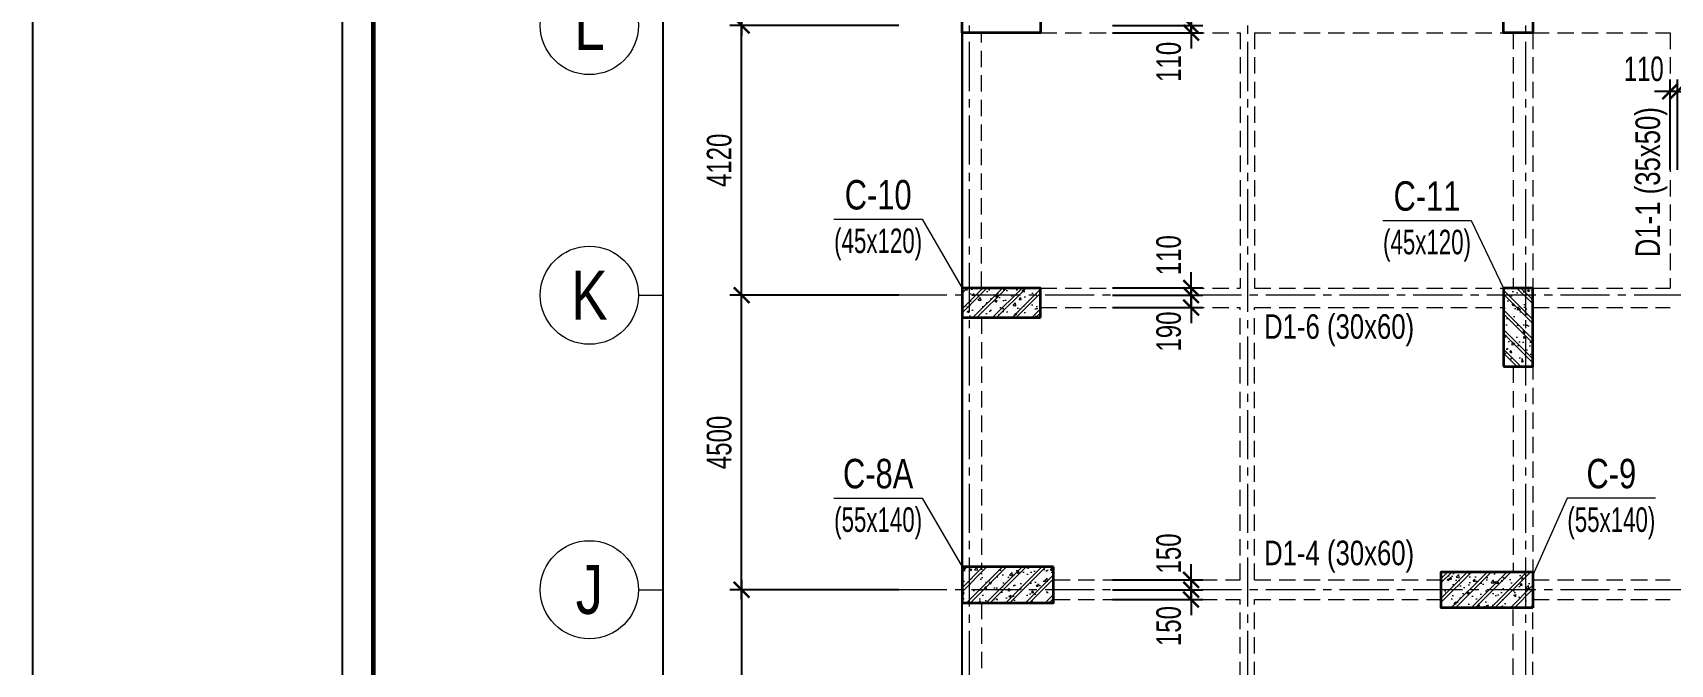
# Model space of a CAD drawing. Header units: millimetres. Extents: x 0 to 132533, y 0 to 93608.
# Drawn here: x 0 to 25017, y 51098 to 60747 of the extents above; entities that cross this region are included whole.
import ezdxf
from ezdxf.enums import TextEntityAlignment as Align

# ---------------------------------------------------------------- set-up
doc = ezdxf.new("R2010")
doc.units = ezdxf.units.MM
doc.header["$LTSCALE"] = 1000
doc.header["$MEASUREMENT"] = 0
doc.linetypes.add('CENTER2', pattern=[1.125, 0.75, -0.125, 0.125, -0.125])
doc.linetypes.add('HIDDEN', pattern=[0.375, 0.25, -0.125])
doc.layers.add('CDC-KHUNGTEN', color=7, linetype='Continuous')
for name, color, linetype, lineweight in [('CDC.01.AXIS', 160, 'CENTER2', 13), ('CDC.02.DIM', 1, 'Continuous', 18), ('CDC.03.BORDER', 3, 'Continuous', 25), ('CDC.07.TEXTCOL', 3, 'Continuous', 18), ('CDC.08.TEXTBEAM', 2, 'Continuous', 18), ('CDC.09.COLUMN', 4, 'Continuous', 35), ('CDC.10.HATCH', 163, 'Continuous', 9), ('CDC.13.BEAM', 8, 'HIDDEN', 18), ('TEXTCOL_SHAPE', 6, 'Continuous', 20)]:
    doc.layers.add(name, color=color, linetype=linetype, lineweight=lineweight)
doc.styles.add('KCS_BIGTEXT', font='arial.ttf', dxfattribs={"width": 0.75})
doc.styles.add('KCS_SMTEXT', font='arial.ttf', dxfattribs={"width": 0.7})
doc.dimstyles.new('KCS_DIM150', dxfattribs={"dimscale": 150, "dimtxt": 2.5, "dimasz": 1.6, "dimexe": 1.2, "dimexo": 0, "dimgap": 1, "dimtad": 1, "dimdec": 0, "dimzin": 0, "dimdsep": 46, "dimtxsty": 'KCS_SMTEXT', "dimblk": 'ARCHTICK', "dimcen": 0, "dimdle": 1, "dimclrd": 1, "dimclre": 1, "dimclrt": 2, "dimadec": 0, "dimazin": 0, "dimtfac": 1, "dimtdec": 0, "dimtix": 1, "dimtmove": 2, "dimatfit": 3, "dimfxl": 1, "dimtolj": 1, "dimtzin": 0, "dimarcsym": 0})

# ---------------------------------------------------------------- blocks, each defined once
blk = doc.blocks.new('_ArchTick')
at = {"color": 0, "linetype": 'ByBlock', "const_width": 0.15}
blk.add_lwpolyline([(-0.5, -0.5), (0.5, 0.5)], dxfattribs=at)
blk = doc.blocks.new('*D84')
at = {"layer": 'CDC.02.DIM', "color": 1, "lineweight": -2, "transparency": 16777216}
for p, q in [((9629, 11567), (9629, 83907)), ((13229, 83757), (9449, 83757)), ((13229, 11717), (9449, 11717))]:
    blk.add_line(p, q, dxfattribs=at)
at = {"layer": 'Defpoints', "color": 0, "transparency": 16777216}
for p in [(9629, 83757), (13229, 83757), (13229, 11717)]:
    blk.add_point(p, dxfattribs=at)
at = {"layer": 'CDC.02.DIM', "color": 1, "lineweight": -2, "transparency": 16777216, "xscale": 240, "yscale": 240, "zscale": 240}
for p, rotation in [((9629, 83757), 90), ((9629, 11717), 270)]:
    blk.add_blockref('_ArchTick', p, dxfattribs=dict(at, rotation=rotation))
at = {"layer": 'CDC.02.DIM', "color": 2, "transparency": 16777216, "insert": (9288, 49880), "char_height": 375, "attachment_point": 5, "rotation": 90, "style": 'KCS_SMTEXT'}
blk.add_mtext('\\A1;72040', dxfattribs=at)
blk = doc.blocks.new('*D88')
at = {"layer": 'CDC.02.DIM', "color": 1, "lineweight": -2, "transparency": 16777216}
for p, q in [((13229, 65357), (10649, 65357)), ((10829, 65507), (10829, 60707)), ((13229, 60857), (10649, 60857))]:
    blk.add_line(p, q, dxfattribs=at)
at = {"layer": 'Defpoints', "color": 0, "transparency": 16777216}
for p in [(13229, 65357), (10829, 60857), (13229, 60857)]:
    blk.add_point(p, dxfattribs=at)
at = {"layer": 'CDC.02.DIM', "color": 1, "lineweight": -2, "transparency": 16777216, "xscale": 240, "yscale": 240, "zscale": 240}
for p, rotation in [((10829, 65357), 90), ((10829, 60857), 270)]:
    blk.add_blockref('_ArchTick', p, dxfattribs=dict(at, rotation=rotation))
at = {"layer": 'CDC.02.DIM', "color": 2, "transparency": 16777216, "insert": (10488, 63107), "char_height": 375, "attachment_point": 5, "rotation": 90, "style": 'KCS_SMTEXT'}
blk.add_mtext('\\A1;4500', dxfattribs=at)
blk = doc.blocks.new('*D89')
at = {"layer": 'CDC.02.DIM', "color": 1, "lineweight": -2, "transparency": 16777216}
for p, q in [((13229, 60857), (10649, 60857)), ((10829, 56587), (10829, 61007)), ((13229, 56737), (10649, 56737))]:
    blk.add_line(p, q, dxfattribs=at)
at = {"layer": 'Defpoints', "color": 0, "transparency": 16777216}
for p in [(10829, 60857), (13229, 60857), (13229, 56737)]:
    blk.add_point(p, dxfattribs=at)
at = {"layer": 'CDC.02.DIM', "color": 1, "lineweight": -2, "transparency": 16777216, "xscale": 240, "yscale": 240, "zscale": 240}
for p, rotation in [((10829, 60857), 90), ((10829, 56737), 270)]:
    blk.add_blockref('_ArchTick', p, dxfattribs=dict(at, rotation=rotation))
at = {"layer": 'CDC.02.DIM', "color": 2, "transparency": 16777216, "insert": (10488, 58797), "char_height": 375, "attachment_point": 5, "rotation": 90, "style": 'KCS_SMTEXT'}
blk.add_mtext('\\A1;4120', dxfattribs=at)
blk = doc.blocks.new('*D90')
at = {"layer": 'CDC.02.DIM', "color": 1, "lineweight": -2, "transparency": 16777216}
for p, q in [((10829, 52387), (10829, 47587)), ((13229, 52237), (10649, 52237)), ((13229, 47737), (10649, 47737))]:
    blk.add_line(p, q, dxfattribs=at)
at = {"layer": 'Defpoints', "color": 0, "transparency": 16777216}
for p in [(13229, 52237), (10829, 47737), (13229, 47737)]:
    blk.add_point(p, dxfattribs=at)
at = {"layer": 'CDC.02.DIM', "color": 1, "lineweight": -2, "transparency": 16777216, "xscale": 240, "yscale": 240, "zscale": 240}
for p, rotation in [((10829, 52237), 90), ((10829, 47737), 270)]:
    blk.add_blockref('_ArchTick', p, dxfattribs=dict(at, rotation=rotation))
at = {"layer": 'CDC.02.DIM', "color": 2, "transparency": 16777216, "insert": (10488, 49987), "char_height": 375, "attachment_point": 5, "rotation": 90, "style": 'KCS_SMTEXT'}
blk.add_mtext('\\A1;4500', dxfattribs=at)
blk = doc.blocks.new('*D91')
at = {"layer": 'CDC.02.DIM', "color": 1, "lineweight": -2, "transparency": 16777216}
for p, q in [((10829, 52087), (10829, 56887)), ((13229, 56737), (10649, 56737)), ((13229, 52237), (10649, 52237))]:
    blk.add_line(p, q, dxfattribs=at)
at = {"layer": 'Defpoints', "color": 0, "transparency": 16777216}
for p in [(10829, 56737), (13229, 56737), (13229, 52237)]:
    blk.add_point(p, dxfattribs=at)
at = {"layer": 'CDC.02.DIM', "color": 1, "lineweight": -2, "transparency": 16777216, "xscale": 240, "yscale": 240, "zscale": 240}
for p, rotation in [((10829, 56737), 90), ((10829, 52237), 270)]:
    blk.add_blockref('_ArchTick', p, dxfattribs=dict(at, rotation=rotation))
at = {"layer": 'CDC.02.DIM', "color": 2, "transparency": 16777216, "insert": (10488, 54487), "char_height": 375, "attachment_point": 5, "rotation": 90, "style": 'KCS_SMTEXT'}
blk.add_mtext('\\A1;4500', dxfattribs=at)
blk = doc.blocks.new('*D166')
at = {"layer": 'CDC.02.DIM', "color": 1, "lineweight": -2, "transparency": 16777216}
for p, q in [((17696, 60857), (17696, 61097)), ((16496, 60857), (17876, 60857)), ((17696, 60747), (17696, 60857)), ((16496, 60747), (17876, 60747)), ((17696, 60747), (17696, 60507))]:
    blk.add_line(p, q, dxfattribs=at)
at = {"layer": 'Defpoints', "color": 0, "transparency": 16777216}
for p in [(16496, 60857), (17696, 60857), (16496, 60747)]:
    blk.add_point(p, dxfattribs=at)
at = {"layer": 'CDC.02.DIM', "color": 1, "lineweight": -2, "transparency": 16777216, "xscale": 240, "yscale": 240, "zscale": 240}
for p, rotation in [((17696, 60857), 270), ((17696, 60747), 90)]:
    blk.add_blockref('_ArchTick', p, dxfattribs=dict(at, rotation=rotation))
at = {"layer": 'CDC.02.DIM', "color": 2, "transparency": 16777216, "insert": (17355, 60302), "char_height": 375, "attachment_point": 5, "rotation": 90, "style": 'KCS_SMTEXT'}
blk.add_mtext('\\A1;110', dxfattribs=at)
blk = doc.blocks.new('*D167')
at = {"layer": 'CDC.02.DIM', "color": 1, "lineweight": -2, "transparency": 16777216}
for p, q in [((16496, 61047), (17876, 61047)), ((17696, 61047), (17696, 61287)), ((17696, 61047), (17696, 60857)), ((16496, 60857), (17876, 60857)), ((17696, 60857), (17696, 60617))]:
    blk.add_line(p, q, dxfattribs=at)
at = {"layer": 'Defpoints', "color": 0, "transparency": 16777216}
for p in [(16496, 61047), (16496, 60857), (17696, 60857)]:
    blk.add_point(p, dxfattribs=at)
at = {"layer": 'CDC.02.DIM', "color": 1, "lineweight": -2, "transparency": 16777216, "xscale": 240, "yscale": 240, "zscale": 240}
for p, rotation in [((17696, 61047), 270), ((17696, 60857), 90)]:
    blk.add_blockref('_ArchTick', p, dxfattribs=dict(at, rotation=rotation))
at = {"layer": 'CDC.02.DIM', "color": 2, "transparency": 16777216, "insert": (17355, 61468), "char_height": 375, "attachment_point": 5, "rotation": 90, "style": 'KCS_SMTEXT'}
blk.add_mtext('\\A1;190', dxfattribs=at)
blk = doc.blocks.new('*D168')
at = {"layer": 'CDC.02.DIM', "color": 1, "lineweight": -2, "transparency": 16777216}
for p, q in [((17696, 56737), (17696, 56977)), ((16496, 56737), (17876, 56737)), ((16496, 56547), (17876, 56547)), ((17696, 56547), (17696, 56737)), ((17696, 56547), (17696, 56307))]:
    blk.add_line(p, q, dxfattribs=at)
at = {"layer": 'Defpoints', "color": 0, "transparency": 16777216}
for p in [(16496, 56737), (16496, 56547), (17696, 56737)]:
    blk.add_point(p, dxfattribs=at)
at = {"layer": 'CDC.02.DIM', "color": 1, "lineweight": -2, "transparency": 16777216, "xscale": 240, "yscale": 240, "zscale": 240}
for p, rotation in [((17696, 56737), 270), ((17696, 56547), 90)]:
    blk.add_blockref('_ArchTick', p, dxfattribs=dict(at, rotation=rotation))
at = {"layer": 'CDC.02.DIM', "color": 2, "transparency": 16777216, "insert": (17355, 56182), "char_height": 375, "attachment_point": 5, "rotation": 90, "style": 'KCS_SMTEXT'}
blk.add_mtext('\\A1;190', dxfattribs=at)
blk = doc.blocks.new('*D169')
at = {"layer": 'CDC.02.DIM', "color": 1, "lineweight": -2, "transparency": 16777216}
for p, q in [((17696, 56847), (17696, 57087)), ((16496, 56847), (17876, 56847)), ((17696, 56847), (17696, 56737)), ((16496, 56737), (17876, 56737)), ((17696, 56737), (17696, 56497))]:
    blk.add_line(p, q, dxfattribs=at)
at = {"layer": 'Defpoints', "color": 0, "transparency": 16777216}
for p in [(16496, 56847), (16496, 56737), (17696, 56737)]:
    blk.add_point(p, dxfattribs=at)
at = {"layer": 'CDC.02.DIM', "color": 1, "lineweight": -2, "transparency": 16777216, "xscale": 240, "yscale": 240, "zscale": 240}
for p, rotation in [((17696, 56847), 270), ((17696, 56737), 90)]:
    blk.add_blockref('_ArchTick', p, dxfattribs=dict(at, rotation=rotation))
at = {"layer": 'CDC.02.DIM', "color": 2, "transparency": 16777216, "insert": (17355, 57348), "char_height": 375, "attachment_point": 5, "rotation": 90, "style": 'KCS_SMTEXT'}
blk.add_mtext('\\A1;110', dxfattribs=at)
blk = doc.blocks.new('*D170')
at = {"layer": 'CDC.02.DIM', "color": 1, "lineweight": -2, "transparency": 16777216}
for p, q in [((17696, 52237), (17696, 52477)), ((16496, 52237), (17876, 52237)), ((16496, 52087), (17876, 52087)), ((17696, 52087), (17696, 52237)), ((17696, 52087), (17696, 51847))]:
    blk.add_line(p, q, dxfattribs=at)
at = {"layer": 'Defpoints', "color": 0, "transparency": 16777216}
for p in [(16496, 52237), (16496, 52087), (17696, 52237)]:
    blk.add_point(p, dxfattribs=at)
at = {"layer": 'CDC.02.DIM', "color": 1, "lineweight": -2, "transparency": 16777216, "xscale": 240, "yscale": 240, "zscale": 240}
for p, rotation in [((17696, 52237), 270), ((17696, 52087), 90)]:
    blk.add_blockref('_ArchTick', p, dxfattribs=dict(at, rotation=rotation))
at = {"layer": 'CDC.02.DIM', "color": 2, "transparency": 16777216, "insert": (17355, 51682), "char_height": 375, "attachment_point": 5, "rotation": 90, "style": 'KCS_SMTEXT'}
blk.add_mtext('\\A1;150', dxfattribs=at)
blk = doc.blocks.new('*D171')
at = {"layer": 'CDC.02.DIM', "color": 1, "lineweight": -2, "transparency": 16777216}
for p, q in [((17696, 52387), (17696, 52627)), ((16496, 52387), (17876, 52387)), ((17696, 52387), (17696, 52237)), ((16496, 52237), (17876, 52237)), ((17696, 52237), (17696, 51997))]:
    blk.add_line(p, q, dxfattribs=at)
at = {"layer": 'Defpoints', "color": 0, "transparency": 16777216}
for p in [(16496, 52387), (16496, 52237), (17696, 52237)]:
    blk.add_point(p, dxfattribs=at)
at = {"layer": 'CDC.02.DIM', "color": 1, "lineweight": -2, "transparency": 16777216, "xscale": 240, "yscale": 240, "zscale": 240}
for p, rotation in [((17696, 52387), 270), ((17696, 52237), 90)]:
    blk.add_blockref('_ArchTick', p, dxfattribs=dict(at, rotation=rotation))
at = {"layer": 'CDC.02.DIM', "color": 2, "transparency": 16777216, "insert": (17355, 52791), "char_height": 375, "attachment_point": 5, "rotation": 90, "style": 'KCS_SMTEXT'}
blk.add_mtext('\\A1;150', dxfattribs=at)
blk = doc.blocks.new('*D284')
at = {"layer": 'CDC.02.DIM', "color": 1, "lineweight": -2, "transparency": 16777216}
for p, q in [((25127, 59851), (24887, 59851)), ((25127, 58651), (25127, 60031)), ((25127, 59851), (25367, 59851)), ((25367, 58651), (25367, 60031)), ((25367, 59851), (25607, 59851))]:
    blk.add_line(p, q, dxfattribs=at)
at = {"layer": 'Defpoints', "color": 0, "transparency": 16777216}
for p in [(25367, 59851), (25127, 58651), (25367, 58651)]:
    blk.add_point(p, dxfattribs=at)
at = {"layer": 'CDC.02.DIM', "color": 1, "lineweight": -2, "transparency": 16777216, "xscale": 240, "yscale": 240, "zscale": 240}
blk.add_blockref('_ArchTick', (25127, 59851), dxfattribs=at)
at = {"layer": 'CDC.02.DIM', "color": 1, "lineweight": -2, "transparency": 16777216, "xscale": 240, "yscale": 240, "zscale": 240, "rotation": 180}
blk.add_blockref('_ArchTick', (25367, 59851), dxfattribs=at)
at = {"layer": 'CDC.02.DIM', "color": 2, "transparency": 16777216, "insert": (25707, 60193), "char_height": 375, "attachment_point": 5, "style": 'KCS_SMTEXT'}
blk.add_mtext('\\A1;240', dxfattribs=at)
blk = doc.blocks.new('*D285')
at = {"layer": 'CDC.02.DIM', "color": 1, "lineweight": -2, "transparency": 16777216}
for p, q in [((25017, 59851), (24777, 59851)), ((25017, 58651), (25017, 60031)), ((25127, 59851), (25017, 59851)), ((25127, 58651), (25127, 60031)), ((25127, 59851), (25367, 59851))]:
    blk.add_line(p, q, dxfattribs=at)
at = {"layer": 'Defpoints', "color": 0, "transparency": 16777216}
for p in [(25017, 59851), (25017, 58651), (25127, 58651)]:
    blk.add_point(p, dxfattribs=at)
at = {"layer": 'CDC.02.DIM', "color": 1, "lineweight": -2, "transparency": 16777216, "xscale": 240, "yscale": 240, "zscale": 240}
blk.add_blockref('_ArchTick', (25017, 59851), dxfattribs=at)
at = {"layer": 'CDC.02.DIM', "color": 1, "lineweight": -2, "transparency": 16777216, "xscale": 240, "yscale": 240, "zscale": 240, "rotation": 180}
blk.add_blockref('_ArchTick', (25127, 59851), dxfattribs=at)
at = {"layer": 'CDC.02.DIM', "color": 2, "transparency": 16777216, "insert": (24611, 60193), "char_height": 375, "attachment_point": 5, "style": 'KCS_SMTEXT'}
blk.add_mtext('\\A1;110', dxfattribs=at)
blk = doc.blocks.new('Khung tên chuẩn')
at = {"layer": 'CDC-KHUNGTEN', "color": 8}
blk.add_lwpolyline([(75096, 1100), (83000, 1100), (83000, 58300), (3000, 58300), (3000, 1100), (75096, 1100)], dxfattribs=at)
at = {"layer": 'CDC-KHUNGTEN', "color": 255, "lineweight": 60}
blk.add_lwpolyline([(74900, 1400), (74900, 58000), (3300, 58000), (3300, 1400), (74900, 1400)], close=True, dxfattribs=at)
at = {"layer": 'Defpoints', "color": 1, "ltscale": 0.2}
blk.add_lwpolyline([(0, 0), (0, 59400), (84100, 59400), (84100, 0), (0, 0)], close=True, dxfattribs=at)

msp = doc.modelspace()

# ---------------------------------------------------------------- hatches: boundary and pattern name
at = {"layer": 'CDC.10.HATCH'}
h = msp.add_hatch(dxfattribs=at)
h.set_pattern_fill('BT-01', color=256, scale=50, pattern_type=2)
h.set_pattern_definition([(50, (428814.13, -437987.55), (358.63009, -31.37607), [37.5, -412.5]), (355, (428814.13, -437987.55), (-69.37567, 376.09607), [30, -330]), (100.4514, (428844.02, -437990.17), (289.2547, 344.71977), [31.8701, -350.57106]), (46.1842, (428814.13, -437887.55), (533.62052, -82.7595), [56.25, -618.75]), (96.6356, (428858.6, -437894.45), (467.33135, 487.05894), [47.80514, -525.8565]), (351.1842, (428814.13, -437887.55), (467.33097, 487.0593), [45, -495]), (21, (428864.13, -437912.55), (298.45353, -201.30945), [37.5, -412.5]), (326, (428864.13, -437912.55), (121.65767, 362.57502), [30, -330]), (71.4514, (428889, -437929.33), (420.11131, 161.26525), [31.8701, -350.57106]), (37.5, (428814.13, -437987.55), (6.079928, 166.446927), [0, -326, 0, -335, 0, -331.25]), (7.5, (428814.13, -437987.55), (131.53477, 197.205856), [0, -191, 0, -318.5, 0, -126.25]), (327.5, (428702.63, -437987.55), (266.911218, -11.277436), [0, -125, 0, -390, 0, -517.5]), (317.5, (428652.63, -437987.55), (291.593085, 50.05249), [0, -162.5, 0, -259, 0, -367.5]), (45, (428814.13, -437987.55), (-150.26019, 150.26019), []), (45, (428814.13, -437926.3), (-150.26019, 150.26019), [])])
h.paths.add_polyline_path([(15396.5, 56846.5), (15396.5, 56396.5), (14196.5, 56396.5), (14196.5, 56846.5)])
h = msp.add_hatch(dxfattribs=at)
h.set_pattern_fill('BT-01', color=256, scale=50, angle=-90, pattern_type=2)
h.set_pattern_definition([(320, (-457807.58, -327871.06), (-31.37607, -358.63009), [37.5, -412.5]), (265, (-457807.58, -327871.06), (376.09607, 69.37567), [30, -330]), (10.4514, (-457810.2, -327900.95), (344.71977, -289.2547), [31.8701, -350.57106]), (316.1842, (-457707.6, -327871.06), (-82.7595, -533.62052), [56.25, -618.75]), (6.6356, (-457714.5, -327915.53), (487.05894, -467.33135), [47.80514, -525.8565]), (261.1842, (-457707.6, -327871.06), (487.0593, -467.33097), [45, -495]), (291, (-457732.58, -327921.06), (-201.30945, -298.45353), [37.5, -412.5]), (236, (-457732.58, -327921.06), (362.57502, -121.65767), [30, -330]), (341.4514, (-457749.35, -327945.93), (161.26525, -420.11131), [31.8701, -350.57106]), (307.5, (-457807.58, -327871.06), (166.446927, -6.079928), [0, -326, 0, -335, 0, -331.25]), (277.5, (-457807.58, -327871.06), (197.205856, -131.53477), [0, -191, 0, -318.5, 0, -126.25]), (237.5, (-457807.58, -327759.56), (-11.277436, -266.911218), [0, -125, 0, -390, 0, -517.5]), (227.5, (-457807.58, -327709.56), (50.05249, -291.593085), [0, -162.5, 0, -259, 0, -367.5]), (315, (-457807.58, -327871.06), (150.26019, 150.26019), []), (315, (-457746.33, -327871.06), (150.26019, 150.26019), [])])
h.paths.add_polyline_path([(22466.5, 56846.5), (22916.5, 56846.5), (22916.5, 55646.5), (22466.5, 55646.5)])
h = msp.add_hatch(dxfattribs=at)
h.set_pattern_fill('BT-01', color=256, scale=50, pattern_type=2)
h.set_pattern_definition([(50, (428814.13, -460582.55), (358.63009, -31.37607), [37.5, -412.5]), (355, (428814.13, -460582.55), (-69.37567, 376.09607), [30, -330]), (100.4514, (428844.02, -460585.17), (289.25469, 344.71977), [31.8701, -350.57106]), (46.1842, (428814.13, -460482.55), (533.62052, -82.7595), [56.25, -618.75]), (96.6356, (428858.6, -460489.45), (467.33135, 487.05894), [47.80514, -525.8565]), (351.1842, (428814.13, -460482.55), (467.33097, 487.0593), [45, -495]), (21, (428864.13, -460507.55), (298.45353, -201.30945), [37.5, -412.5]), (326, (428864.13, -460507.55), (121.65767, 362.57502), [30, -330]), (71.4514, (428889, -460524.33), (420.11131, 161.26525), [31.8701, -350.57106]), (37.5, (428814.13, -460582.55), (6.079928, 166.446927), [0, -326, 0, -335, 0, -331.25]), (7.5, (428814.13, -460582.55), (131.53477, 197.205856), [0, -191, 0, -318.5, 0, -126.25]), (327.5, (428702.63, -460582.55), (266.911218, -11.277436), [0, -125, 0, -390, 0, -517.5]), (317.5, (428652.63, -460582.55), (291.593085, 50.05249), [0, -162.5, 0, -259, 0, -367.5]), (45, (428814.13, -460582.55), (-150.26019, 150.26019), []), (45, (428814.13, -460521.3), (-150.26019, 150.26019), [])])
h.paths.add_polyline_path([(15596.5, 52036.5), (14196.5, 52036.5), (14196.5, 52586.5), (15596.5, 52586.5)])
h = msp.add_hatch(dxfattribs=at)
h.set_pattern_fill('BT-01', color=256, scale=50, pattern_type=2)
h.set_pattern_definition([(50, (421494.13, -460657.55), (358.63009, -31.37607), [37.5, -412.5]), (355, (421494.13, -460657.55), (-69.37567, 376.09607), [30, -330]), (100.4514, (421524.02, -460660.17), (289.2547, 344.71977), [31.8701, -350.57106]), (46.1842, (421494.13, -460557.55), (533.62052, -82.7595), [56.25, -618.75]), (96.6356, (421538.6, -460564.45), (467.33135, 487.05894), [47.80514, -525.8565]), (351.1842, (421494.13, -460557.55), (467.33097, 487.0593), [45, -495]), (21, (421544.13, -460582.55), (298.45353, -201.30945), [37.5, -412.5]), (326, (421544.13, -460582.55), (121.65767, 362.57502), [30, -330]), (71.4514, (421569, -460599.33), (420.11131, 161.26525), [31.8701, -350.57106]), (37.5, (421494.13, -460657.55), (6.079928, 166.446927), [0, -326, 0, -335, 0, -331.25]), (7.5, (421494.13, -460657.55), (131.53477, 197.205856), [0, -191, 0, -318.5, 0, -126.25]), (327.5, (421382.63, -460657.55), (266.911218, -11.277436), [0, -125, 0, -390, 0, -517.5]), (317.5, (421332.63, -460657.55), (291.593085, 50.05249), [0, -162.5, 0, -259, 0, -367.5]), (45, (421494.13, -460657.55), (-150.26019, 150.26019), []), (45, (421494.13, -460596.3), (-150.26019, 150.26019), [])])
h.paths.add_polyline_path([(22916.5, 51961.5), (21516.5, 51961.5), (21516.5, 52511.5), (22916.5, 52511.5)])

# ---------------------------------------------------------------- linework, layer by layer
at = {"layer": 'CDC.01.AXIS'}
for p, q in [((14306.5, 85356.5), (14306.5, 10116.5)), ((18556.5, 85356.5), (18556.5, 10116.5)), ((22806.5, 85356.5), (22806.5, 10116.5)), ((93840.4, 56736.5), (13229.2, 56736.5)), ((93840.4, 52236.5), (13229.2, 52236.5))]:
    msp.add_line(p, q, dxfattribs=at)
at = {"layer": 'CDC.02.DIM'}
for p, q in [((9254.2, 56736.5), (9629.2, 56736.5)), ((9254.2, 52236.5), (9629.2, 52236.5))]:
    msp.add_line(p, q, dxfattribs=at)
for centre in [(8504.2, 60856.5), (8504.2, 56736.5), (8504.2, 52236.5)]:
    msp.add_circle(centre, 750, dxfattribs=at)
at = {"layer": 'CDC.03.BORDER'}
for p, q in [((14196.5, 83866.5), (14196.5, 60746.5)), ((14196.5, 11606.5), (14196.5, 83866.5)), ((14196.5, 60746.5), (14196.5, 52236.5)), ((14196.5, 60746.5), (14996.5, 60746.5)), ((14196.5, 56846.5), (14996.5, 56846.5)), ((14196.5, 38626.5), (14196.5, 52036.5))]:
    msp.add_line(p, q, dxfattribs=at)
at = {"layer": 'CDC.07.TEXTCOL', "color": 8}
for p, q in [((12240.3, 57896.5), (13590.3, 57896.5)), ((13590.3, 57896.5), (14196.5, 56846.5)), ((20625.5, 57877.7), (21975.5, 57877.7)), ((21975.5, 57877.7), (22466.5, 56846.5)), ((12240.3, 53636.5), (13590.3, 53636.5)), ((13590.3, 53636.5), (14196.5, 52586.5)), ((23441.3, 53636.5), (22916.5, 52461.5)), ((24791.3, 53636.5), (23441.3, 53636.5))]:
    msp.add_line(p, q, dxfattribs=at)
at = {"layer": 'CDC.09.COLUMN'}
for points in [[(22466.5, 61946.5), (22916.5, 61946.5), (22916.5, 60746.5), (22466.5, 60746.5)], [(15396.5, 61196.5), (15396.5, 60746.5), (14196.5, 60746.5), (14196.5, 61196.5)], [(15396.5, 56396.5), (15396.5, 56846.5), (14196.5, 56846.5), (14196.5, 56396.5)], [(22466.5, 55646.5), (22916.5, 55646.5), (22916.5, 56846.5), (22466.5, 56846.5)], [(15596.5, 52586.5), (14196.5, 52586.5), (14196.5, 52036.5), (15596.5, 52036.5)], [(22916.5, 51961.5), (21516.5, 51961.5), (21516.5, 52511.5), (22916.5, 52511.5)]]:
    msp.add_lwpolyline(points, close=True, dxfattribs=at)
at = {"layer": 'CDC.13.BEAM'}
for p, q in [((14496.5, 56846.5), (14496.5, 60746.5)), ((15396.5, 60746.5), (18446.5, 60746.5)), ((18446.5, 60746.5), (18446.5, 56846.5)), ((18666.5, 60746.5), (18666.5, 56846.5)), ((18666.5, 60746.5), (22616.5, 60746.5)), ((22616.5, 60746.5), (22616.5, 56846.5)), ((22916.5, 60746.5), (22916.5, 56846.5)), ((22916.5, 60746.5), (25016.5, 60746.5)), ((25016.5, 60746.5), (25016.5, 56846.5)), ((15396.5, 56846.5), (18446.5, 56846.5)), ((18666.5, 56846.5), (22616.5, 56846.5)), ((22916.5, 56846.5), (25016.5, 56846.5)), ((15396.5, 56546.5), (18446.5, 56546.5)), ((18446.5, 52386.5), (18446.5, 56546.5)), ((18666.5, 52386.5), (18666.5, 56546.5)), ((18666.5, 56546.5), (22466.5, 56546.5)), ((22916.5, 56546.5), (25016.5, 56546.5)), ((14496.5, 56396.5), (14496.5, 52586.5)), ((22916.5, 56446.5), (22916.5, 52386.5)), ((22616.5, 55646.5), (22616.5, 52511.5)), ((15596.5, 52386.5), (18446.5, 52386.5)), ((18666.5, 52386.5), (21516.5, 52386.5)), ((22916.5, 52386.5), (25016.5, 52386.5)), ((14496.5, 52036.5), (14496.5, 47886.5)), ((15596.5, 52086.5), (18446.5, 52086.5)), ((18446.5, 47886.5), (18446.5, 52086.5)), ((18666.5, 52086.5), (21516.5, 52086.5)), ((18666.5, 47886.5), (18666.5, 52086.5)), ((22916.5, 52086.5), (25016.5, 52086.5)), ((22916.5, 47886.5), (22916.5, 52086.5)), ((22616.5, 47936.5), (22616.5, 51961.5))]:
    msp.add_line(p, q, dxfattribs=at)

# ---------------------------------------------------------------- block references
at = {"xscale": 1.575899999996182, "yscale": 1.575899999996182, "zscale": 1.575899999996182}
msp.add_blockref('Khung tên chuẩn', (0, 0), dxfattribs=at)

# ---------------------------------------------------------------- texts
at = {"layer": 'CDC.02.DIM', "color": 4, "style": 'KCS_BIGTEXT', "width": 0.8}
for s, p in [('L', (8504.2, 60856.5)), ('K', (8504.2, 56736.5)), ('J', (8504.2, 52236.5))]:
    msp.add_text(s, height=750, dxfattribs=at).set_placement(p, align=Align.MIDDLE)
at = {"layer": 'CDC.07.TEXTCOL', "style": 'KCS_SMTEXT', "width": 0.75}
for s, p in [('C-10', (12915.3, 58271.5)), ('C-11', (21300.5, 58252.7)), ('C-8A', (12915.3, 54011.5)), ('C-9', (24116.3, 54011.5))]:
    msp.add_text(s, height=450, dxfattribs=at).set_placement(p, align=Align.MIDDLE)
at = {"layer": 'CDC.08.TEXTBEAM', "style": 'KCS_SMTEXT', "width": 0.75}
msp.add_text('D1-1 (35x50)', height=375, rotation=90, dxfattribs=at).set_placement((24485, 57317.4), align=Align.TOP_LEFT)
for s, p in [('D1-6 (30x60)', (18811.4, 56445.5)), ('D1-4 (30x60)', (18811.4, 52986.5))]:
    msp.add_text(s, height=375, dxfattribs=at).set_placement(p, align=Align.TOP_LEFT)
at = {"layer": 'TEXTCOL_SHAPE', "style": 'KCS_SMTEXT', "width": 0.65}
for s, p in [('(45x120)', (12915.3, 57521.5)), ('(45x120)', (21300.5, 57502.7)), ('(55x140)', (12915.3, 53261.5)), ('(55x140)', (24116.3, 53261.5))]:
    msp.add_text(s, height=375, dxfattribs=at).set_placement(p, align=Align.MIDDLE)

# ---------------------------------------------------------------- dimensions: what is measured, and where the dimension line sits
at = {"layer": 'CDC.02.DIM'}
for base, p1, p2, angle, picture, middle in [((9629.2, 83756.5), (13229.2, 11716.5), (13229.2, 83756.5), 90, '*D84', (9287.8, 49879.9)), ((17696.1, 60856.5), (16496.1, 61046.5), (16496.1, 60856.5), 270, '*D167', (17354.6, 61468.2)), ((17696.1, 60856.5), (16496.1, 60746.5), (16496.1, 60856.5), 90, '*D166', (17354.6, 60302.4)), ((25016.5, 59851.2), (25126.5, 58651.2), (25016.5, 58651.2), 180, '*D285', (24611.2, 60192.7)), ((17696.1, 56736.5), (16496.1, 56846.5), (16496.1, 56736.5), 270, '*D169', (17354.6, 57348.2)), ((17696.1, 56736.5), (16496.1, 56546.5), (16496.1, 56736.5), 90, '*D168', (17354.6, 56182.4)), ((17696.1, 52236.5), (16496.1, 52386.5), (16496.1, 52236.5), 270, '*D171', (17354.6, 52790.7)), ((17696.1, 52236.5), (16496.1, 52086.5), (16496.1, 52236.5), 90, '*D170', (17354.6, 51682.4))]:
    dim = msp.add_linear_dim(base=base, p1=p1, p2=p2, angle=angle, dimstyle='KCS_DIM150', dxfattribs=at)
    dim.commit()
    dim.dimension.update_dxf_attribs({"geometry": picture, "text_midpoint": middle, "dimtype": 160})
for base, p1, p2, angle, picture, middle in [((10829.2, 60856.5), (13229.2, 65356.5), (13229.2, 60856.5), 270, '*D88', (10487.8, 63106.5)), ((10829.2, 60856.5), (13229.2, 56736.5), (13229.2, 60856.5), 90, '*D89', (10487.8, 58796.5)), ((10829.2, 56736.5), (13229.2, 52236.5), (13229.2, 56736.5), 90, '*D91', (10487.8, 54486.5)), ((10829.2, 47736.5), (13229.2, 52236.5), (13229.2, 47736.5), 270, '*D90', (10487.8, 49986.5))]:
    dim = msp.add_linear_dim(base=base, p1=p1, p2=p2, angle=angle, dimstyle='KCS_DIM150', dxfattribs=at)
    dim.commit()
    dim.dimension.update_dxf_attribs({"geometry": picture, "text_midpoint": middle})
dim = msp.add_linear_dim(base=(25366.5, 59851.2), p1=(25126.5, 58651.2), p2=(25366.5, 58651.2), dimstyle='KCS_DIM150', dxfattribs=at)
dim.commit()
dim.dimension.update_dxf_attribs({"geometry": '*D284', "text_midpoint": (25706.8, 60192.7), "dimtype": 160})

doc.saveas('drawing.dxf')
